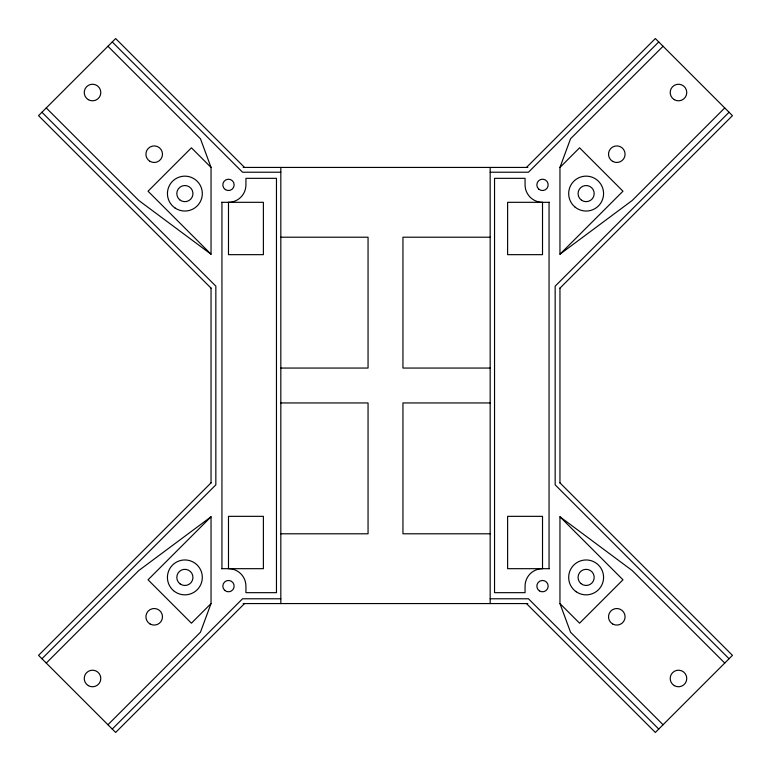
<?xml version="1.0" encoding="UTF-8"?>
<svg xmlns="http://www.w3.org/2000/svg" width="771" height="771" viewBox="0 0 771 771"><rect width="100%" height="100%" fill="white"/><g stroke="black" fill="none" stroke-linecap="round" stroke-linejoin="round"><path stroke-width="1.16" d="M46.26 663.06L138.78 570.54L211.042 516.782L211.042 603.568L200.46 632.22L107.94 724.74M724.74 107.94L632.22 200.46L559.958 254.218L559.958 167.432L570.54 138.78L663.06 46.26M211.042 482.858L38.55 655.35L115.65 732.45L244.532 603.568M526.468 167.432L655.35 38.55L732.45 115.65L559.958 288.142M41.942 658.742L215.841 484.843L215.841 286.157L41.942 112.258M658.742 41.942L528.463 172.222L490.173 172.222M559.958 167.432L579.57 147.81L622.968 191.208L559.958 254.218M211.042 516.782L148.032 579.792L191.43 623.19L211.042 603.568M112.258 729.058L242.537 598.778L280.827 598.778M729.058 112.258L555.159 286.157L555.159 484.843L729.058 658.742M243.173 167.432L527.827 167.432M280.827 172.222L242.537 172.222L112.258 41.942M221.508 202.32L263.383 202.32L263.383 254.661L228.486 254.661L228.486 202.32A17.444 17.444 0 0 0 245.93 184.876L245.93 178.332L276.461 178.332L276.461 592.668L245.93 592.668L245.93 586.124A17.444 17.444 0 0 0 228.486 568.68L228.486 516.339L263.383 516.339L263.383 568.68L221.508 568.68M549.492 202.32L507.617 202.32L507.617 254.661L542.514 254.661L542.514 202.32A17.444 17.444 0 0 1 525.07 184.876L525.07 178.332L494.539 178.332L494.539 592.668L525.07 592.668L525.07 586.124A17.444 17.444 0 0 1 542.514 568.68L542.514 516.339L507.617 516.339L507.617 568.68L549.492 568.68M280.827 237.208L368.056 237.208L368.056 368.056L280.827 368.056M490.173 237.208L402.944 237.208L402.944 368.056L490.173 368.056M280.827 402.944L368.056 402.944L368.056 533.792L280.827 533.792M490.173 402.944L402.944 402.944L402.944 533.792L490.173 533.792M490.173 598.778L528.463 598.778L658.742 729.058M243.173 603.568L527.827 603.568M107.94 46.26L200.46 138.78L211.042 167.432L211.042 254.218L138.78 200.46L46.26 107.94M663.06 724.74L570.54 632.22L559.958 603.568L559.958 516.782L632.22 570.54L724.74 663.06M244.532 167.432L115.65 38.55L38.55 115.65L211.042 288.142M559.958 482.858L732.45 655.35L655.35 732.45L526.468 603.568M211.042 167.432L191.43 147.81L148.032 191.208L211.042 254.218M559.958 516.782L622.968 579.792L579.57 623.19L559.958 603.568M559.958 288.017L559.958 482.983M549.058 202.32L549.058 568.68M490.173 167.432L490.173 603.568M280.827 167.432L280.827 603.568M221.942 202.32L221.942 568.68M211.042 288.017L211.042 482.983M150.056 623.98A8.288 8.288 0 0 0 162.488 616.8A8.288 8.288 0 0 0 150.056 609.62A8.288 8.288 0 0 0 150.056 623.98M88.376 685.66A8.288 8.288 0 0 0 100.808 678.48A8.288 8.288 0 0 0 88.376 671.3A8.288 8.288 0 0 0 88.376 685.66M224.718 590.364A5.667 5.667 0 0 0 234.037 587.271A5.667 5.667 0 0 0 226.703 580.746A5.667 5.667 0 0 0 224.718 590.364M180.221 583.994A8.067 8.067 0 0 0 192.914 578.134A8.067 8.067 0 0 0 181.493 570.077A8.067 8.067 0 0 0 180.221 583.994M173.533 590.663A17.444 17.444 0 0 0 202.021 580.592A17.444 17.444 0 0 0 179.065 560.951A17.444 17.444 0 0 0 173.533 590.663M612.656 623.98A8.288 8.288 0 0 0 625.088 616.8A8.288 8.288 0 0 0 612.656 609.62A8.288 8.288 0 0 0 612.656 623.98M674.336 685.66A8.288 8.288 0 0 0 686.768 678.48A8.288 8.288 0 0 0 674.336 671.3A8.288 8.288 0 0 0 674.336 685.66M539.392 590.865A5.667 5.667 0 0 0 548.171 586.461A5.667 5.667 0 0 0 539.97 581.055A5.667 5.667 0 0 0 539.392 590.865M580.958 583.599A8.067 8.067 0 0 0 594.075 578.78A8.067 8.067 0 0 0 583.339 569.827A8.067 8.067 0 0 0 580.958 583.599M576.255 591.791A17.444 17.444 0 0 0 603.52 578.761A17.444 17.444 0 0 0 578.607 561.664A17.444 17.444 0 0 0 576.255 591.791M150.056 161.38A8.288 8.288 0 0 0 162.488 154.2A8.288 8.288 0 0 0 150.056 147.02A8.288 8.288 0 0 0 150.056 161.38M88.376 99.7A8.288 8.288 0 0 0 100.808 92.52A8.288 8.288 0 0 0 88.376 85.34A8.288 8.288 0 0 0 88.376 99.7M225.373 189.608A5.667 5.667 0 0 0 234.153 185.204A5.667 5.667 0 0 0 225.942 179.807A5.667 5.667 0 0 0 225.373 189.608M179.71 199.795A8.067 8.067 0 0 0 192.827 194.967A8.067 8.067 0 0 0 182.091 186.023A8.067 8.067 0 0 0 179.71 199.795M175.007 207.977A17.444 17.444 0 0 0 202.262 194.957A17.444 17.444 0 0 0 177.349 177.86A17.444 17.444 0 0 0 175.007 207.977M612.656 161.38A8.288 8.288 0 0 0 625.088 154.2A8.288 8.288 0 0 0 612.656 147.02A8.288 8.288 0 0 0 612.656 161.38M674.336 99.7A8.288 8.288 0 0 0 686.768 92.52A8.288 8.288 0 0 0 674.336 85.34A8.288 8.288 0 0 0 674.336 99.7M538.746 189.107A5.667 5.667 0 0 0 548.065 186.013A5.667 5.667 0 0 0 540.722 179.489A5.667 5.667 0 0 0 538.746 189.107M581.479 200.19A8.067 8.067 0 0 0 594.162 194.331A8.067 8.067 0 0 0 582.741 186.274A8.067 8.067 0 0 0 581.479 200.19M574.79 206.859A17.444 17.444 0 0 0 603.279 196.788A17.444 17.444 0 0 0 580.312 177.147A17.444 17.444 0 0 0 574.79 206.859"/></g></svg>
